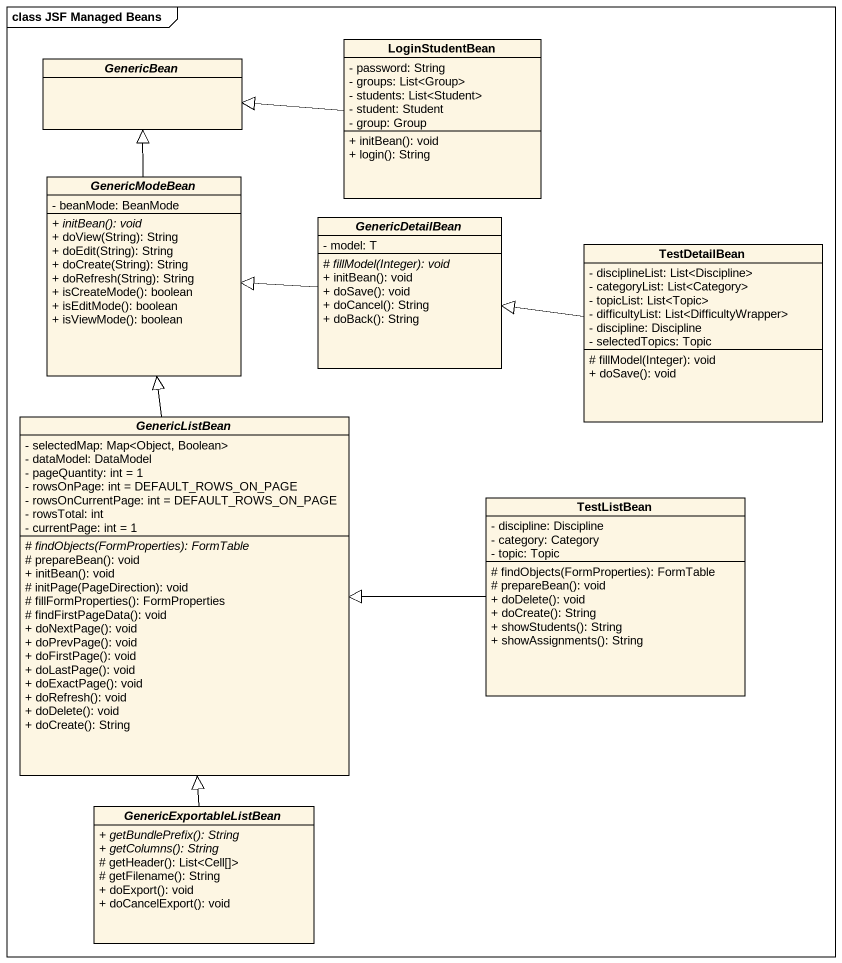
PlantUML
@startuml
mainframe class JSF Managed Beans
hide circle
hide empty members
skinparam classAttributeIconSize 0
abstract class GenericBean
class LoginStudentBean {
  - password: String
  - groups: List<Group>
  - students: List<Student>
  - student: Student
  - group: Group
  + initBean(): void
  + login(): String
}
abstract class GenericModeBean {
  - beanMode: BeanMode
  {abstract} + initBean(): void
  + doView(String): String
  + doEdit(String): String
  + doCreate(String): String
  + doRefresh(String): String
  + isCreateMode(): boolean
  + isEditMode(): boolean
  + isViewMode(): boolean
}
abstract class GenericDetailBean {
  - model: T
  {abstract} # fillModel(Integer): void
  + initBean(): void
  + doSave(): void
  + doCancel(): String
  + doBack(): String
}
class TestDetailBean {
  - disciplineList: List<Discipline>
  - categoryList: List<Category>
  - topicList: List<Topic>
  - difficultyList: List<DifficultyWrapper>
  - discipline: Discipline
  - selectedTopics: Topic
  # fillModel(Integer): void
  + doSave(): void
}
abstract class GenericListBean {
  - selectedMap: Map<Object, Boolean>
  - dataModel: DataModel
  - pageQuantity: int = 1
  - rowsOnPage: int = DEFAULT_ROWS_ON_PAGE
  - rowsOnCurrentPage: int = DEFAULT_ROWS_ON_PAGE
  - rowsTotal: int
  - currentPage: int = 1
  {abstract} # findObjects(FormProperties): FormTable
  # prepareBean(): void
  + initBean(): void
  # initPage(PageDirection): void
  # fillFormProperties(): FormProperties
  # findFirstPageData(): void
  + doNextPage(): void
  + doPrevPage(): void
  + doFirstPage(): void
  + doLastPage(): void
  + doExactPage(): void
  + doRefresh(): void
  + doDelete(): void
  + doCreate(): String
}
class TestListBean {
  - discipline: Discipline
  - category: Category
  - topic: Topic
  # findObjects(FormProperties): FormTable
  # prepareBean(): void
  + doDelete(): void
  + doCreate(): String
  + showStudents(): String
  + showAssignments(): String
}
abstract class GenericExportableListBean {
  {abstract} + getBundlePrefix(): String
  {abstract} + getColumns(): String
  # getHeader(): List<Cell[]>
  # getFilename(): String
  + doExport(): void
  + doCancelExport(): void
}
LoginStudentBean -left-|> GenericBean
GenericModeBean -up-|> GenericBean
GenericDetailBean -left-|> GenericModeBean
TestDetailBean -left-|> GenericDetailBean
GenericListBean -up-|> GenericModeBean
TestListBean -left-|> GenericListBean
GenericExportableListBean -up-|> GenericListBean
@enduml
